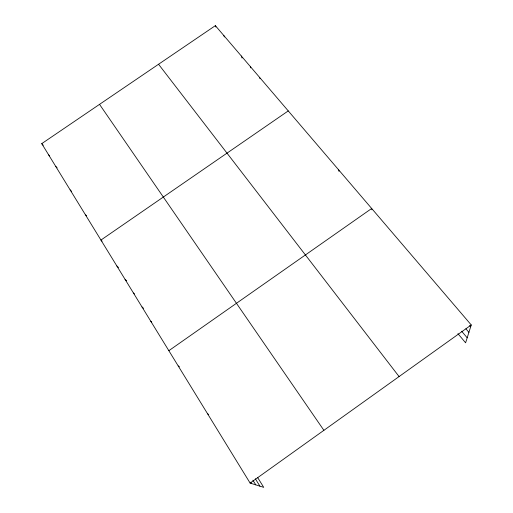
<?xml version="1.0" encoding="UTF-8"?>
<svg xmlns="http://www.w3.org/2000/svg" width="513" height="513" viewBox="0 0 513 513"><rect width="100%" height="100%" fill="white"/><g stroke="black" fill="none" stroke-linecap="round" stroke-linejoin="round"><path stroke-width="0.77" d="M257.597 477.481L263.727 487.35L250.113 483.079L41.745 143.634L215.364 25.65L471.255 324.96L465.599 342.799L457.929 333.655M250.113 483.079L471.255 324.96M168.848 350.687L371.681 208.49L371.816 209.785M288.255 110.911L100.939 240.065L102.081 241.155M207.573 413.779L208.695 414.446M178.197 365.923L179.447 366.833M150.751 321.215L151.765 322.055M142.005 306.96L143.557 308.287M133.438 293.006L134.496 293.936M125.057 279.348L126.673 280.81M116.849 265.978L118.497 267.497M85.69 214.921L86.626 215.851M70.14 189.887L71.583 191.362M55.66 166.302L57.135 167.841M48.639 154.855L49.626 155.901M41.745 143.634L43.252 145.237M469.651 325.569L470.678 326.775M465.913 328.82L468.908 332.353M461.636 331.212L467.183 337.791M158.555 64.253L399.076 376.568M99.528 104.363L323.895 430.324M255.314 478.732L259.911 486.151M252.883 480.187L255.763 484.849M250.69 482.194L251.498 483.515M215.364 25.65L215.877 27.029M223.854 35.583L224.354 36.942M241.341 56.032L242.027 58.033M250.344 66.568L250.786 67.883M259.533 77.316L259.95 78.617M338.721 169.944L338.984 171.348"/></g></svg>
